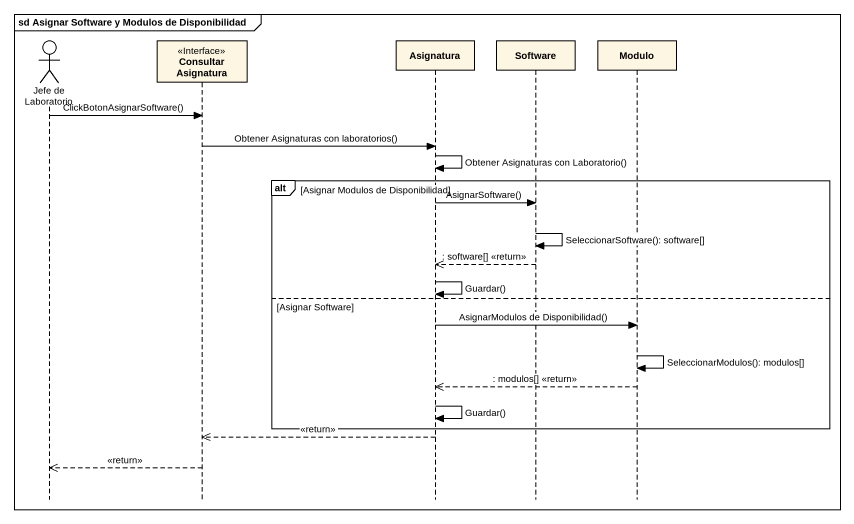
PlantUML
@startuml
mainframe sd Asignar Software y Modulos de Disponibilidad
hide footbox
actor "Jefe de Laboratorio" as Jefe_de_Laboratorio
participant "Consultar Asignatura" as Consultar_Asignatura <<Interface>>
participant Asignatura
participant Software
participant Modulo

Jefe_de_Laboratorio -> Consultar_Asignatura : ClickBotonAsignarSoftware()
Consultar_Asignatura -> Asignatura : Obtener Asignaturas con laboratorios()
Asignatura -> Asignatura : Obtener Asignaturas con Laboratorio()
alt Asignar Modulos de Disponibilidad
  Asignatura -> Software : AsignarSoftware()
  Software -> Software : SeleccionarSoftware(): software[]
  Software -->> Asignatura : : software[] <<return>>
  Asignatura -> Asignatura : Guardar()
else Asignar Software
  Asignatura -> Modulo : AsignarModulos de Disponibilidad()
  Modulo -> Modulo : SeleccionarModulos(): modulos[]
  Modulo -->> Asignatura : : modulos[] <<return>>
  Asignatura -> Asignatura : Guardar()
end
Asignatura -->> Consultar_Asignatura : <<return>>
Consultar_Asignatura -->> Jefe_de_Laboratorio : <<return>>
@enduml
